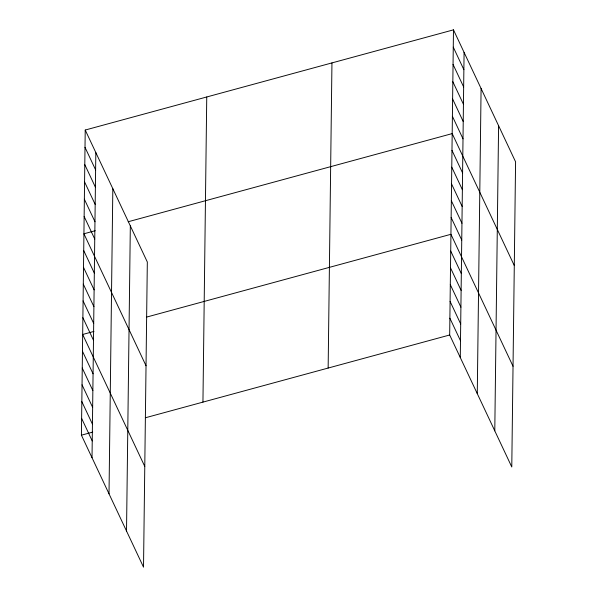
<?xml version="1.0" encoding="UTF-8"?>
<svg xmlns="http://www.w3.org/2000/svg" width="597" height="597" viewBox="0 0 597 597"><rect width="100%" height="100%" fill="white"/><g stroke="black" fill="none" stroke-linecap="round" stroke-linejoin="round"><path stroke-width="0.9" d="M85.222 130.034L147.325 262.008L143.519 567.15L81.416 435.176L85.222 130.034L453.481 29.85L515.584 161.824L511.778 466.966L449.675 334.992L453.481 29.85M92.02 457.712L95.826 152.578M109.012 493.831L112.826 188.689M126.519 531.039L130.333 225.897M202.943 402.117L206.749 96.975M328.149 368.05L331.954 62.909M460.28 357.528L464.085 52.387M477.272 393.639L481.085 88.505M494.786 430.847L498.592 125.713M95.214 230.711L83.931 233.785L146.034 365.76M128.198 221.741L452.19 133.601L514.293 265.568M93.953 331.41L82.67 334.477L144.773 466.451M146.907 317.007L450.929 234.293L513.032 366.267M81.416 435.176L92.699 432.109M145.653 417.699L449.675 334.992M453.265 47.141L463.876 69.677M453.048 64.431L463.66 86.968M452.839 81.722L463.444 104.259M452.623 99.012L463.227 121.557M452.407 116.303L463.011 138.847M451.981 150.377L462.585 172.921M451.772 167.16L462.377 189.704M451.563 183.943L462.168 206.487M451.354 200.726L461.959 223.263M451.138 217.509L461.75 240.046M450.72 251.076L461.332 273.613M450.511 267.859L461.115 290.396M450.302 284.642L460.906 307.179M450.093 301.425L460.697 323.962M449.884 318.208L460.488 340.745M85.005 147.325L95.61 169.869M84.789 164.615L95.393 187.16M84.573 181.913L95.184 204.45M84.356 199.204L94.968 221.741M84.147 216.495L94.751 239.031M83.722 250.568L94.326 273.105M83.505 267.352L94.117 289.888M83.296 284.135L93.908 306.671M83.087 300.918L93.699 323.455M82.879 317.694L93.483 340.238M82.461 351.26L93.065 373.804M82.252 368.043L92.856 390.587M82.043 384.826L92.647 407.363M81.834 401.609L92.438 424.146M81.625 418.393L92.229 440.929"/></g></svg>
